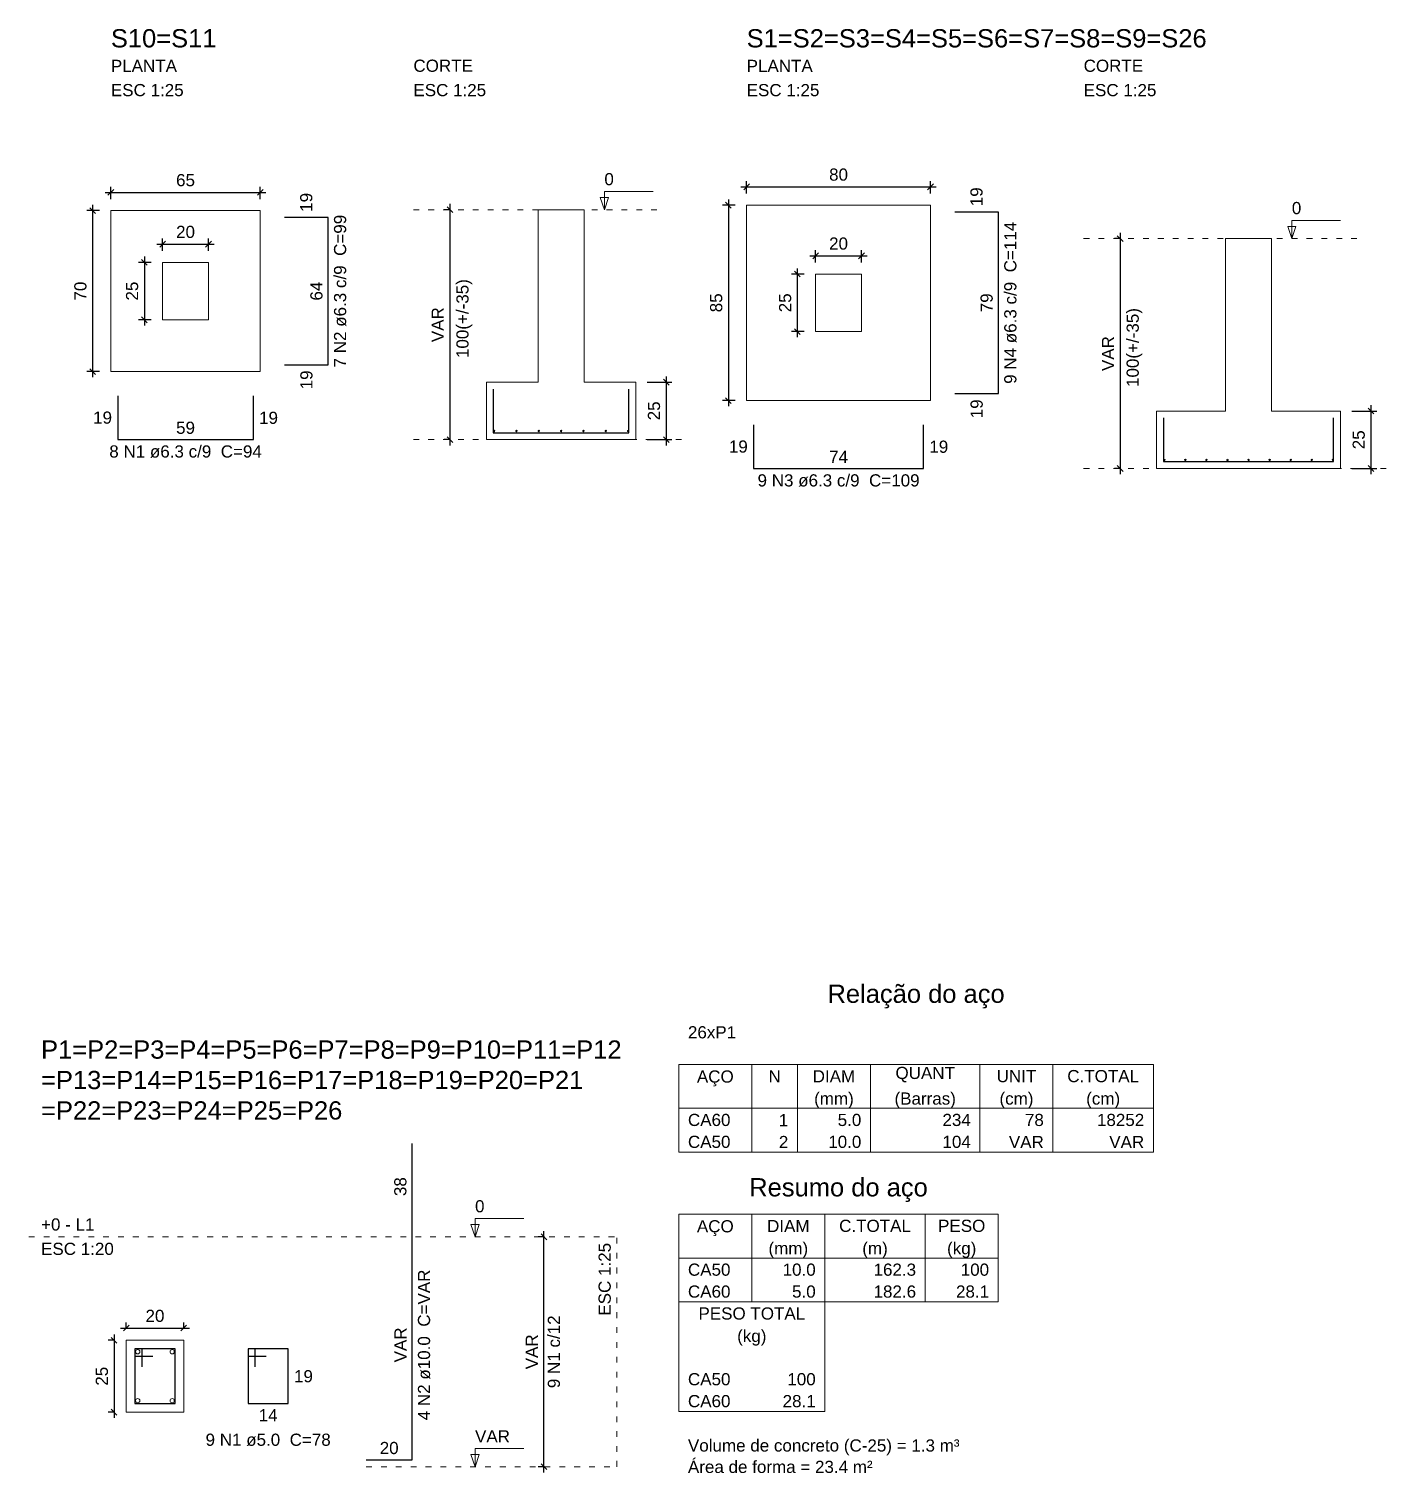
# Model space of a CAD drawing. Header units: millimetres. Extents: x 7 to 580, y -90 to 91.
# Drawn here: x 443.61 to 467.24, y 65.53 to 90.66 of the extents above; entities that cross this region are included whole.
import ezdxf

# ---------------------------------------------------------------- set-up
doc = ezdxf.new("R2010")
doc.units = ezdxf.units.MM
doc.linetypes.add('DOT2', pattern=[3.175, 0, -3.175])
for name, color, linetype, lineweight in [('DT-Armadura', 2, 'Continuous', 30), ('DT-Barras na forma', 2, 'Continuous', 30), ('DT-Barras no corte', 5, 'Continuous', 5), ('DT-Barras rebatidas', 2, 'Continuous', 30), ('DT-Cotas', 9, 'Continuous', 5), ('DT-Forma', 5, 'Continuous', 5), ('DT-Pontilhado', 9, 'DOT2', 5), ('DT-Relação do aço', 9, 'Continuous', 5), ('DT-Textos', 7, 'Continuous', 5), ('DT-Título', 3, 'Continuous', 20)]:
    doc.layers.add(name, color=color, linetype=linetype, lineweight=lineweight)
doc.styles.add('Arial', font='arial.ttf')
doc.styles.get("Standard").update_dxf_attribs({"font": 'arial.ttf'})
doc.dimstyles.new('UM_20.000000', dxfattribs={"dimtxt": 0.18, "dimasz": 0.1, "dimexe": 0.1, "dimexo": 0.2, "dimgap": 0, "dimtad": 1, "dimtih": 1, "dimtoh": 1, "dimdec": 1, "dimlfac": 20, "dimzin": 0, "dimdsep": 46, "dimtxsty": 'Standard', "dimblk": 'CLOSED', "dimblk1": 'CLOSED', "dimblk2": 'CLOSED', "dimcen": 0.09, "dimdle": 0.1, "dimadec": 1, "dimazin": 2, "dimtfac": 1, "dimtdec": 4, "dimtofl": 0, "dimtmove": 0, "dimatfit": 3, "dimldrblk": 'CLOSED', "dimfxl": 1, "dimtolj": 1, "dimarcsym": 0})
doc.dimstyles.new('UM_25.000000', dxfattribs={"dimtxt": 0.18, "dimasz": 0.1, "dimexe": 0.1, "dimexo": 0.2, "dimgap": 0, "dimtad": 1, "dimtih": 1, "dimtoh": 1, "dimdec": 1, "dimlfac": 25, "dimzin": 0, "dimdsep": 46, "dimtxsty": 'Standard', "dimblk": 'CLOSED', "dimblk1": 'CLOSED', "dimblk2": 'CLOSED', "dimcen": 0.09, "dimdle": 0.1, "dimadec": 1, "dimazin": 2, "dimtfac": 1, "dimtdec": 4, "dimtofl": 0, "dimtmove": 0, "dimatfit": 3, "dimldrblk": 'CLOSED', "dimfxl": 1, "dimtolj": 1, "dimarcsym": 0})

# ---------------------------------------------------------------- blocks, each defined once
blk = doc.blocks.new('_OBLIQUE')
at = {"color": 0, "linetype": 'ByBlock', "lineweight": -2}
blk.add_line((-0.5, -0.5), (0.5, 0.5), dxfattribs=at)
blk = doc.blocks.new('*D201')
at = {"layer": 'Defpoints', "color": 0, "transparency": 16777216}
for p in [(445.039, 87.497), (444.722, 84.697), (445.039, 84.697)]:
    blk.add_point(p, dxfattribs=at)
at = {"layer": 'DT-Cotas', "color": 0, "lineweight": -2, "transparency": 16777216}
for p, q in [((444.839, 87.497), (444.622, 87.497)), ((444.722, 87.597), (444.722, 84.597)), ((444.839, 84.697), (444.622, 84.697))]:
    blk.add_line(p, q, dxfattribs=at)
at = {"layer": 'DT-Cotas', "color": 0, "lineweight": -2, "transparency": 16777216, "xscale": 0.1, "yscale": 0.1, "zscale": 0.1}
for p, rotation in [((444.722, 87.497), 90), ((444.722, 84.697), 270)]:
    blk.add_blockref('_OBLIQUE', p, dxfattribs=dict(at, rotation=rotation))
at = {"layer": 'DT-Cotas', "transparency": 16777216, "insert": (444.51, 86.097), "char_height": 0.2118, "attachment_point": 5, "rotation": 90, "style": 'Arial'}
blk.add_mtext('\\A1;70', dxfattribs=at)
blk = doc.blocks.new('*D202')
at = {"layer": 'Defpoints', "color": 0, "transparency": 16777216}
for p in [(447.639, 87.814), (445.039, 87.497), (447.639, 87.497)]:
    blk.add_point(p, dxfattribs=at)
at = {"layer": 'DT-Cotas', "color": 0, "lineweight": -2, "transparency": 16777216}
for p, q in [((444.939, 87.814), (447.739, 87.814)), ((445.039, 87.697), (445.039, 87.914)), ((447.639, 87.697), (447.639, 87.914))]:
    blk.add_line(p, q, dxfattribs=at)
at = {"layer": 'DT-Cotas', "color": 0, "lineweight": -2, "transparency": 16777216, "xscale": 0.1, "yscale": 0.1, "zscale": 0.1, "rotation": 180}
blk.add_blockref('_OBLIQUE', (445.039, 87.814), dxfattribs=at)
at = {"layer": 'DT-Cotas', "color": 0, "lineweight": -2, "transparency": 16777216, "xscale": 0.1, "yscale": 0.1, "zscale": 0.1}
blk.add_blockref('_OBLIQUE', (447.639, 87.814), dxfattribs=at)
at = {"layer": 'DT-Cotas', "transparency": 16777216, "insert": (446.339, 88.026), "char_height": 0.2118, "attachment_point": 5, "rotation": 0.0057, "style": 'Arial'}
blk.add_mtext('\\A1;65', dxfattribs=at)
blk = doc.blocks.new('*D203')
at = {"layer": 'Defpoints', "color": 0, "transparency": 16777216}
for p in [(445.939, 86.597), (445.622, 85.597), (445.939, 85.597)]:
    blk.add_point(p, dxfattribs=at)
at = {"layer": 'DT-Cotas', "color": 0, "lineweight": -2, "transparency": 16777216}
for p, q in [((445.622, 86.697), (445.622, 85.497)), ((445.739, 86.597), (445.522, 86.597)), ((445.739, 85.597), (445.522, 85.597))]:
    blk.add_line(p, q, dxfattribs=at)
at = {"layer": 'DT-Cotas', "color": 0, "lineweight": -2, "transparency": 16777216, "xscale": 0.1, "yscale": 0.1, "zscale": 0.1}
for p, rotation in [((445.622, 86.597), 90), ((445.622, 85.597), 270)]:
    blk.add_blockref('_OBLIQUE', p, dxfattribs=dict(at, rotation=rotation))
at = {"layer": 'DT-Cotas', "transparency": 16777216, "insert": (445.41, 86.097), "char_height": 0.2118, "attachment_point": 5, "rotation": 90, "style": 'Arial'}
blk.add_mtext('\\A1;25', dxfattribs=at)
blk = doc.blocks.new('*D204')
at = {"layer": 'Defpoints', "color": 0, "transparency": 16777216}
for p in [(446.739, 86.914), (445.939, 86.597), (446.739, 86.597)]:
    blk.add_point(p, dxfattribs=at)
at = {"layer": 'DT-Cotas', "color": 0, "lineweight": -2, "transparency": 16777216}
for p, q in [((445.939, 86.797), (445.939, 87.014)), ((446.739, 86.797), (446.739, 87.014)), ((445.839, 86.914), (446.839, 86.914))]:
    blk.add_line(p, q, dxfattribs=at)
at = {"layer": 'DT-Cotas', "color": 0, "lineweight": -2, "transparency": 16777216, "xscale": 0.1, "yscale": 0.1, "zscale": 0.1, "rotation": 180}
blk.add_blockref('_OBLIQUE', (445.939, 86.914), dxfattribs=at)
at = {"layer": 'DT-Cotas', "color": 0, "lineweight": -2, "transparency": 16777216, "xscale": 0.1, "yscale": 0.1, "zscale": 0.1}
blk.add_blockref('_OBLIQUE', (446.739, 86.914), dxfattribs=at)
at = {"layer": 'DT-Cotas', "transparency": 16777216, "insert": (446.339, 87.126), "char_height": 0.2118, "attachment_point": 5, "rotation": 0.0057, "style": 'Arial'}
blk.add_mtext('\\A1;20', dxfattribs=at)
blk = doc.blocks.new('*D205')
at = {"layer": 'Defpoints', "color": 0, "transparency": 16777216}
for p in [(451.153, 87.513), (450.941, 83.513), (451.153, 83.513)]:
    blk.add_point(p, dxfattribs=at)
at = {"layer": 'DT-Cotas', "color": 0, "lineweight": -2, "transparency": 16777216}
for p, q in [((450.953, 87.513), (450.841, 87.513)), ((450.941, 87.613), (450.941, 83.413)), ((450.953, 83.513), (450.841, 83.513))]:
    blk.add_line(p, q, dxfattribs=at)
at = {"layer": 'DT-Cotas', "color": 0, "lineweight": -2, "transparency": 16777216, "xscale": 0.1, "yscale": 0.1, "zscale": 0.1}
for p, rotation in [((450.941, 87.513), 90), ((450.941, 83.513), 270)]:
    blk.add_blockref('_OBLIQUE', p, dxfattribs=dict(at, rotation=rotation))
at = {"layer": 'DT-Cotas', "transparency": 16777216, "insert": (450.729, 85.513), "char_height": 0.2118, "attachment_point": 5, "rotation": 90, "style": 'Arial'}
blk.add_mtext('\\A1;VAR', dxfattribs=at)
blk = doc.blocks.new('*D206')
at = {"layer": 'Defpoints', "color": 0, "transparency": 16777216}
for p in [(454.176, 84.513), (454.176, 83.513), (454.706, 83.513)]:
    blk.add_point(p, dxfattribs=at)
at = {"layer": 'DT-Cotas', "color": 0, "lineweight": -2, "transparency": 16777216}
for p, q in [((454.376, 84.513), (454.806, 84.513)), ((454.706, 84.613), (454.706, 83.413)), ((454.376, 83.513), (454.806, 83.513))]:
    blk.add_line(p, q, dxfattribs=at)
at = {"layer": 'DT-Cotas', "color": 0, "lineweight": -2, "transparency": 16777216, "xscale": 0.1, "yscale": 0.1, "zscale": 0.1}
for p, rotation in [((454.706, 84.513), 90), ((454.706, 83.513), 270)]:
    blk.add_blockref('_OBLIQUE', p, dxfattribs=dict(at, rotation=rotation))
at = {"layer": 'DT-Cotas', "transparency": 16777216, "insert": (454.494, 84.013), "char_height": 0.2118, "attachment_point": 5, "rotation": 90, "style": 'Arial'}
blk.add_mtext('\\A1;25', dxfattribs=at)
blk = doc.blocks.new('*D207')
at = {"layer": 'Defpoints', "color": 0, "transparency": 16777216}
for p in [(456.106, 87.593), (455.788, 84.193), (456.106, 84.193)]:
    blk.add_point(p, dxfattribs=at)
at = {"layer": 'DT-Cotas', "color": 0, "lineweight": -2, "transparency": 16777216}
for p, q in [((455.906, 87.593), (455.688, 87.593)), ((455.788, 87.693), (455.788, 84.093)), ((455.906, 84.193), (455.688, 84.193))]:
    blk.add_line(p, q, dxfattribs=at)
at = {"layer": 'DT-Cotas', "color": 0, "lineweight": -2, "transparency": 16777216, "xscale": 0.1, "yscale": 0.1, "zscale": 0.1}
for p, rotation in [((455.788, 87.593), 90), ((455.788, 84.193), 270)]:
    blk.add_blockref('_OBLIQUE', p, dxfattribs=dict(at, rotation=rotation))
at = {"layer": 'DT-Cotas', "transparency": 16777216, "insert": (455.577, 85.893), "char_height": 0.2118, "attachment_point": 5, "rotation": 90, "style": 'Arial'}
blk.add_mtext('\\A1;85', dxfattribs=at)
blk = doc.blocks.new('*D208')
at = {"layer": 'Defpoints', "color": 0, "transparency": 16777216}
for p in [(459.306, 87.911), (456.106, 87.593), (459.306, 87.593)]:
    blk.add_point(p, dxfattribs=at)
at = {"layer": 'DT-Cotas', "color": 0, "lineweight": -2, "transparency": 16777216}
for p, q in [((456.106, 87.793), (456.106, 88.011)), ((459.306, 87.793), (459.306, 88.011)), ((456.006, 87.911), (459.406, 87.911))]:
    blk.add_line(p, q, dxfattribs=at)
at = {"layer": 'DT-Cotas', "color": 0, "lineweight": -2, "transparency": 16777216, "xscale": 0.1, "yscale": 0.1, "zscale": 0.1, "rotation": 180}
blk.add_blockref('_OBLIQUE', (456.106, 87.911), dxfattribs=at)
at = {"layer": 'DT-Cotas', "color": 0, "lineweight": -2, "transparency": 16777216, "xscale": 0.1, "yscale": 0.1, "zscale": 0.1}
blk.add_blockref('_OBLIQUE', (459.306, 87.911), dxfattribs=at)
at = {"layer": 'DT-Cotas', "transparency": 16777216, "insert": (457.706, 88.123), "char_height": 0.2118, "attachment_point": 5, "rotation": 0.0057, "style": 'Arial'}
blk.add_mtext('\\A1;80', dxfattribs=at)
blk = doc.blocks.new('*D209')
at = {"layer": 'Defpoints', "color": 0, "transparency": 16777216}
for p in [(457.306, 86.393), (456.988, 85.393), (457.306, 85.393)]:
    blk.add_point(p, dxfattribs=at)
at = {"layer": 'DT-Cotas', "color": 0, "lineweight": -2, "transparency": 16777216}
for p, q in [((456.988, 86.493), (456.988, 85.293)), ((457.106, 86.393), (456.888, 86.393)), ((457.106, 85.393), (456.888, 85.393))]:
    blk.add_line(p, q, dxfattribs=at)
at = {"layer": 'DT-Cotas', "color": 0, "lineweight": -2, "transparency": 16777216, "xscale": 0.1, "yscale": 0.1, "zscale": 0.1}
for p, rotation in [((456.988, 86.393), 90), ((456.988, 85.393), 270)]:
    blk.add_blockref('_OBLIQUE', p, dxfattribs=dict(at, rotation=rotation))
at = {"layer": 'DT-Cotas', "transparency": 16777216, "insert": (456.777, 85.893), "char_height": 0.2118, "attachment_point": 5, "rotation": 90, "style": 'Arial'}
blk.add_mtext('\\A1;25', dxfattribs=at)
blk = doc.blocks.new('*D210')
at = {"layer": 'Defpoints', "color": 0, "transparency": 16777216}
for p in [(458.106, 86.711), (457.306, 86.393), (458.106, 86.393)]:
    blk.add_point(p, dxfattribs=at)
at = {"layer": 'DT-Cotas', "color": 0, "lineweight": -2, "transparency": 16777216}
for p, q in [((457.206, 86.711), (458.206, 86.711)), ((457.306, 86.593), (457.306, 86.811)), ((458.106, 86.593), (458.106, 86.811))]:
    blk.add_line(p, q, dxfattribs=at)
at = {"layer": 'DT-Cotas', "color": 0, "lineweight": -2, "transparency": 16777216, "xscale": 0.1, "yscale": 0.1, "zscale": 0.1, "rotation": 180}
blk.add_blockref('_OBLIQUE', (457.306, 86.711), dxfattribs=at)
at = {"layer": 'DT-Cotas', "color": 0, "lineweight": -2, "transparency": 16777216, "xscale": 0.1, "yscale": 0.1, "zscale": 0.1}
blk.add_blockref('_OBLIQUE', (458.106, 86.711), dxfattribs=at)
at = {"layer": 'DT-Cotas', "transparency": 16777216, "insert": (457.706, 86.923), "char_height": 0.2118, "attachment_point": 5, "rotation": 0.0057, "style": 'Arial'}
blk.add_mtext('\\A1;20', dxfattribs=at)
blk = doc.blocks.new('*D211')
at = {"layer": 'Defpoints', "color": 0, "transparency": 16777216}
for p in [(462.82, 87.01), (462.608, 83.01), (462.82, 83.01)]:
    blk.add_point(p, dxfattribs=at)
at = {"layer": 'DT-Cotas', "color": 0, "lineweight": -2, "transparency": 16777216}
for p, q in [((462.62, 87.01), (462.508, 87.01)), ((462.608, 87.11), (462.608, 82.91)), ((462.62, 83.01), (462.508, 83.01))]:
    blk.add_line(p, q, dxfattribs=at)
at = {"layer": 'DT-Cotas', "color": 0, "lineweight": -2, "transparency": 16777216, "xscale": 0.1, "yscale": 0.1, "zscale": 0.1}
for p, rotation in [((462.608, 87.01), 90), ((462.608, 83.01), 270)]:
    blk.add_blockref('_OBLIQUE', p, dxfattribs=dict(at, rotation=rotation))
at = {"layer": 'DT-Cotas', "transparency": 16777216, "insert": (462.396, 85.01), "char_height": 0.2118, "attachment_point": 5, "rotation": 90, "style": 'Arial'}
blk.add_mtext('\\A1;VAR', dxfattribs=at)
blk = doc.blocks.new('*D212')
at = {"layer": 'Defpoints', "color": 0, "transparency": 16777216}
for p in [(466.443, 84.01), (466.443, 83.01), (466.973, 83.01)]:
    blk.add_point(p, dxfattribs=at)
at = {"layer": 'DT-Cotas', "color": 0, "lineweight": -2, "transparency": 16777216}
for p, q in [((466.643, 84.01), (467.073, 84.01)), ((466.973, 84.11), (466.973, 82.91)), ((466.643, 83.01), (467.073, 83.01))]:
    blk.add_line(p, q, dxfattribs=at)
at = {"layer": 'DT-Cotas', "color": 0, "lineweight": -2, "transparency": 16777216, "xscale": 0.1, "yscale": 0.1, "zscale": 0.1}
for p, rotation in [((466.973, 84.01), 90), ((466.973, 83.01), 270)]:
    blk.add_blockref('_OBLIQUE', p, dxfattribs=dict(at, rotation=rotation))
at = {"layer": 'DT-Cotas', "transparency": 16777216, "insert": (466.761, 83.51), "char_height": 0.2118, "attachment_point": 5, "rotation": 90, "style": 'Arial'}
blk.add_mtext('\\A1;25', dxfattribs=at)
blk = doc.blocks.new('*D223')
at = {"layer": 'Defpoints', "color": 0, "transparency": 16777216}
for p in [(445.307, 67.842), (445.095, 66.592), (445.307, 66.592)]:
    blk.add_point(p, dxfattribs=at)
at = {"layer": 'DT-Cotas', "color": 0, "lineweight": -2, "transparency": 16777216}
for p, q in [((445.095, 67.942), (445.095, 66.492)), ((445.107, 67.842), (444.995, 67.842)), ((445.107, 66.592), (444.995, 66.592))]:
    blk.add_line(p, q, dxfattribs=at)
at = {"layer": 'DT-Cotas', "color": 0, "lineweight": -2, "transparency": 16777216, "xscale": 0.1, "yscale": 0.1, "zscale": 0.1}
for p, rotation in [((445.095, 67.842), 90), ((445.095, 66.592), 270)]:
    blk.add_blockref('_OBLIQUE', p, dxfattribs=dict(at, rotation=rotation))
at = {"layer": 'DT-Cotas', "transparency": 16777216, "insert": (444.883, 67.217), "char_height": 0.2118, "attachment_point": 5, "rotation": 90, "style": 'Arial'}
blk.add_mtext('\\A1;25', dxfattribs=at)
blk = doc.blocks.new('*D224')
at = {"layer": 'Defpoints', "color": 0, "transparency": 16777216}
for p in [(446.307, 68.054), (445.307, 67.842), (446.307, 67.842)]:
    blk.add_point(p, dxfattribs=at)
at = {"layer": 'DT-Cotas', "color": 0, "lineweight": -2, "transparency": 16777216}
for p, q in [((445.307, 68.042), (445.307, 68.154)), ((446.307, 68.042), (446.307, 68.154)), ((445.207, 68.054), (446.407, 68.054))]:
    blk.add_line(p, q, dxfattribs=at)
at = {"layer": 'DT-Cotas', "color": 0, "lineweight": -2, "transparency": 16777216, "xscale": 0.1, "yscale": 0.1, "zscale": 0.1, "rotation": 180}
blk.add_blockref('_OBLIQUE', (445.307, 68.054), dxfattribs=at)
at = {"layer": 'DT-Cotas', "color": 0, "lineweight": -2, "transparency": 16777216, "xscale": 0.1, "yscale": 0.1, "zscale": 0.1}
blk.add_blockref('_OBLIQUE', (446.307, 68.054), dxfattribs=at)
at = {"layer": 'DT-Cotas', "transparency": 16777216, "insert": (445.807, 68.266), "char_height": 0.2118, "attachment_point": 5, "rotation": 0.0057, "style": 'Arial'}
blk.add_mtext('\\A1;20', dxfattribs=at)
blk = doc.blocks.new('*D225')
at = {"layer": 'Defpoints', "color": 0, "transparency": 16777216}
for p in [(452.578, 69.642), (452.79, 69.642), (452.79, 65.642)]:
    blk.add_point(p, dxfattribs=at)
at = {"layer": 'DT-Cotas', "color": 0, "lineweight": -2, "transparency": 16777216}
for p, q in [((452.59, 69.642), (452.478, 69.642)), ((452.578, 65.542), (452.578, 69.742)), ((452.59, 65.642), (452.478, 65.642))]:
    blk.add_line(p, q, dxfattribs=at)
at = {"layer": 'DT-Cotas', "color": 0, "lineweight": -2, "transparency": 16777216, "xscale": 0.1, "yscale": 0.1, "zscale": 0.1}
for p, rotation in [((452.578, 69.642), 90), ((452.578, 65.642), 270)]:
    blk.add_blockref('_OBLIQUE', p, dxfattribs=dict(at, rotation=rotation))
at = {"layer": 'DT-Cotas', "transparency": 16777216, "insert": (452.366, 67.642), "char_height": 0.2118, "attachment_point": 5, "rotation": 90, "style": 'Arial'}
blk.add_mtext('\\A1;VAR', dxfattribs=at)

msp = doc.modelspace()

# ---------------------------------------------------------------- linework, layer by layer
at = {"layer": 'DT-Armadura'}
for p, q in [((460.4897, 87.4734), (459.7297, 87.4734)), ((460.4897, 84.3134), (460.4897, 87.4734)), ((448.8231, 87.3767), (448.0631, 87.3767)), ((448.8231, 84.8167), (448.8231, 87.3767)), ((448.0631, 84.8167), (448.8231, 84.8167)), ((445.1595, 84.2731), (445.1595, 83.5131)), ((447.5195, 83.5131), (447.5195, 84.2731)), ((459.7297, 84.3134), (460.4897, 84.3134)), ((456.2261, 83.7698), (456.2261, 83.0098)), ((459.1861, 83.0098), (459.1861, 83.7698)), ((445.1595, 83.5131), (447.5195, 83.5131)), ((456.2261, 83.0098), (459.1861, 83.0098))]:
    msp.add_line(p, q, dxfattribs=at)
for points in [[(451.6965, 84.3931), (451.6965, 83.6331), (454.0565, 83.6331), (454.0565, 84.3931)], [(463.3631, 83.8898), (463.3631, 83.1298), (466.3231, 83.1298), (466.3231, 83.8898)]]:
    msp.add_lwpolyline(points, dxfattribs=at)
at = {"layer": 'DT-Barras na forma'}
for p, q in [((445.5816, 67.692), (445.4566, 67.692)), ((445.4566, 67.692), (445.4566, 66.742)), ((446.1566, 67.692), (445.4566, 67.692)), ((445.4566, 67.692), (445.4566, 67.567)), ((445.5816, 67.3795), (445.5816, 67.692)), ((446.1566, 66.742), (446.1566, 67.692)), ((445.4566, 67.567), (445.7691, 67.567)), ((445.4566, 66.742), (446.1566, 66.742))]:
    msp.add_line(p, q, dxfattribs=at)
at = {"layer": 'DT-Barras no corte'}
for centre, radius in [((451.7091, 83.6631), 0.0126), ((452.0982, 83.6631), 0.0126), ((452.4873, 83.6631), 0.0126), ((452.8765, 83.6631), 0.0126), ((453.2656, 83.6631), 0.0126), ((453.6547, 83.6631), 0.0126), ((454.0439, 83.6631), 0.0126), ((463.3757, 83.1598), 0.0126), ((463.7426, 83.1598), 0.0126), ((464.1094, 83.1598), 0.0126), ((464.4763, 83.1598), 0.0126), ((464.8431, 83.1598), 0.0126), ((465.21, 83.1598), 0.0126), ((465.5768, 83.1598), 0.0126), ((465.9437, 83.1598), 0.0126), ((466.3105, 83.1598), 0.0126), ((445.5066, 67.642), 0.0375), ((446.1066, 67.642), 0.0375), ((445.5066, 66.792), 0.0375), ((446.1066, 66.792), 0.0375)]:
    msp.add_circle(centre, radius, dxfattribs=at)
at = {"layer": 'DT-Barras rebatidas'}
for p, q in [((450.2837, 69.7623), (450.2837, 71.269)), ((450.2837, 65.7623), (450.2837, 69.7623)), ((447.5524, 67.692), (447.4274, 67.692)), ((447.4274, 67.692), (447.4274, 66.742)), ((448.1274, 67.692), (447.4274, 67.692)), ((447.4274, 67.692), (447.4274, 67.567)), ((447.5524, 67.3795), (447.5524, 67.692)), ((448.1274, 66.742), (448.1274, 67.692)), ((447.4274, 67.567), (447.7399, 67.567)), ((447.4274, 66.742), (448.1274, 66.742)), ((449.4837, 65.7623), (450.2837, 65.7623))]:
    msp.add_line(p, q, dxfattribs=at)
at = {"layer": 'DT-Forma'}
for points in [[(445.0395, 84.6967), (445.0395, 87.4967), (447.6395, 87.4967), (447.6395, 84.6967), (445.0395, 84.6967)], [(453.2765, 87.5131), (452.4765, 87.5131), (452.4765, 84.5131), (452.4765, 84.5131), (451.5765, 84.5131), (451.5765, 83.5131), (454.1765, 83.5131), (454.1765, 84.5131), (453.2765, 84.5131), (453.2765, 84.5131), (453.2765, 87.5131)], [(456.1061, 84.1934), (456.1061, 87.5934), (459.3061, 87.5934), (459.3061, 84.1934), (456.1061, 84.1934)], [(465.2431, 87.0098), (464.4431, 87.0098), (464.4431, 84.0098), (464.4431, 84.0098), (463.2431, 84.0098), (463.2431, 83.0098), (466.4431, 83.0098), (466.4431, 84.0098), (465.2431, 84.0098), (465.2431, 84.0098), (465.2431, 87.0098)], [(445.9395, 85.5967), (446.7395, 85.5967), (446.7395, 86.5967), (445.9395, 86.5967), (445.9395, 85.5967)], [(457.3061, 85.3934), (458.1061, 85.3934), (458.1061, 86.3934), (457.3061, 86.3934), (457.3061, 85.3934)], [(445.3066, 66.592), (445.3066, 67.842), (446.3066, 67.842), (446.3066, 66.592), (445.3066, 66.592)]]:
    msp.add_lwpolyline(points, close=True, dxfattribs=at)
at = {"layer": 'DT-Pontilhado', "ltscale": 0.05}
for p, q in [((450.3057, 87.5131), (454.6001, 87.5131)), ((461.9723, 87.0098), (466.8667, 87.0098)), ((450.3057, 83.5131), (451.5765, 83.5131)), ((454.9707, 83.5131), (454.1765, 83.5131)), ((461.9723, 83.0098), (463.2431, 83.0098)), ((467.2374, 83.0098), (466.4431, 83.0098)), ((443.6122, 69.6423), (453.849, 69.6423)), ((453.849, 65.6423), (453.849, 69.6423)), ((449.4837, 65.6423), (453.849, 65.6423))]:
    msp.add_line(p, q, dxfattribs=at)
at = {"layer": 'DT-Relação do aço', "linetype": 'Continuous'}
for p, q in [((454.9253, 72.6414), (463.1855, 72.6414)), ((454.9253, 72.6414), (454.9253, 71.879)), ((456.1961, 72.6414), (456.1961, 71.879)), ((456.9904, 72.6414), (456.9904, 71.879)), ((458.2612, 72.6414), (458.2612, 71.879)), ((460.1674, 72.6414), (460.1674, 71.879)), ((461.4382, 72.6414), (461.4382, 71.879)), ((463.1855, 72.6414), (463.1855, 71.879)), ((454.9253, 71.879), (463.1855, 71.879)), ((454.9253, 71.879), (454.9253, 71.1165)), ((456.1961, 71.879), (456.1961, 71.1165)), ((456.9904, 71.879), (456.9904, 71.1165)), ((458.2612, 71.879), (458.2612, 71.1165)), ((460.1674, 71.879), (460.1674, 71.1165)), ((461.4382, 71.879), (461.4382, 71.1165)), ((463.1855, 71.879), (463.1855, 71.1165)), ((454.9253, 71.1165), (463.1855, 71.1165)), ((454.9253, 70.0363), (460.4851, 70.0363)), ((454.9253, 70.0363), (454.9253, 69.2738)), ((456.1961, 70.0363), (456.1961, 69.2738)), ((457.4669, 70.0363), (457.4669, 69.2738)), ((459.2143, 70.0363), (459.2143, 69.2738)), ((460.4851, 70.0363), (460.4851, 69.2738)), ((454.9253, 69.2738), (460.4851, 69.2738)), ((454.9253, 69.2738), (454.9253, 68.5113)), ((456.1961, 69.2738), (456.1961, 68.5113)), ((457.4669, 69.2738), (457.4669, 68.5113)), ((459.2143, 69.2738), (459.2143, 68.5113)), ((460.4851, 69.2738), (460.4851, 68.5113)), ((454.9253, 68.5113), (460.4851, 68.5113)), ((454.9253, 68.5113), (454.9253, 67.3676)), ((457.4669, 68.5113), (457.4669, 67.3676)), ((454.9253, 67.3676), (454.9253, 66.6051)), ((457.4669, 67.3676), (457.4669, 66.6051)), ((454.9253, 66.6051), (457.4669, 66.6051))]:
    msp.add_line(p, q, dxfattribs=at)
at = {"layer": 'DT-Textos'}
for points in [[(453.7001, 87.7249), (453.6295, 87.5131), (453.5589, 87.7249), (453.7001, 87.7249)], [(465.6667, 87.2216), (465.5961, 87.0098), (465.5255, 87.2216), (465.6667, 87.2216)], [(451.4486, 69.8541), (451.378, 69.6423), (451.3074, 69.8541), (451.4486, 69.8541)], [(451.4486, 65.8541), (451.378, 65.6423), (451.3074, 65.8541), (451.4486, 65.8541)]]:
    msp.add_lwpolyline(points, close=True, dxfattribs=at)
for points in [[(453.6295, 87.5131), (453.6295, 87.8308), (454.4767, 87.8308)], [(465.5961, 87.0098), (465.5961, 87.3275), (466.4433, 87.3275)], [(451.378, 69.6423), (451.378, 69.96), (452.2252, 69.96)], [(451.378, 65.6423), (451.378, 65.96), (452.2252, 65.96)]]:
    msp.add_lwpolyline(points, dxfattribs=at)

# ---------------------------------------------------------------- texts
at = {"layer": 'DT-Armadura', "color": 7, "char_height": 0.2118, "rotation": 90.00021, "line_spacing_factor": 0.9, "style": 'Arial'}
for s, insert, width, attachment_point in [('19', (448.549, 87.4767), 0.90832, 7), ('19', (460.2156, 87.5734), 0.90832, 7), ('7 N2 ø6.3 c/9  C=99', (449.1408, 86.0967), 4.82904, 8), ('9 N4 ø6.3 c/9  C=114', (460.8074, 85.8934), 5.0832, 8), ('64', (448.7258, 86.0967), 0.90832, 8), ('79', (460.3924, 85.8934), 0.90832, 8), ('19', (448.3372, 84.7167), 0.90832, 3), ('19', (460.0038, 84.2134), 0.90832, 3)]:
    msp.add_mtext(s, dxfattribs=dict(at, insert=insert, width=width, attachment_point=attachment_point))
at = {"layer": 'DT-Armadura', "color": 7, "char_height": 0.2118, "line_spacing_factor": 0.9, "style": 'Arial'}
for s, insert, width, attachment_point in [('19', (445.0594, 83.7872), 0.90832, 9), ('19', (447.6195, 83.999), 0.90832, 1), ('59', (446.3395, 83.6104), 0.90832, 8), ('19', (456.1261, 83.2839), 0.90832, 9), ('19', (459.2862, 83.4957), 0.90832, 1), ('8 N1 ø6.3 c/9  C=94', (446.3397, 83.1956), 4.82904, 8), ('74', (457.7061, 83.1071), 0.90832, 8), ('9 N3 ø6.3 c/9  C=109', (457.7063, 82.6923), 5.0832, 8)]:
    msp.add_mtext(s, dxfattribs=dict(at, insert=insert, width=width, attachment_point=attachment_point))
at = {"layer": 'DT-Barras na forma', "color": 7, "insert": (452.8598, 67.6423), "char_height": 0.2118, "width": 2.28744, "attachment_point": 8, "rotation": 90.00021, "line_spacing_factor": 0.9, "style": 'Arial'}
msp.add_mtext('9 N1 c/12', dxfattribs=at)
at = {"layer": 'DT-Barras rebatidas', "color": 7, "char_height": 0.2118, "attachment_point": 8, "rotation": 90.00021, "line_spacing_factor": 0.9, "style": 'Arial'}
for s, insert, width in [('38', (450.1864, 70.5156), 0.90832), ('4 N2 ø10.0  C=VAR', (450.6015, 67.7618), 4.32072), ('VAR', (450.1864, 67.7623), 1.16248)]:
    msp.add_mtext(s, dxfattribs=dict(at, insert=insert, width=width))
at = {"layer": 'DT-Barras rebatidas', "color": 7, "char_height": 0.2118, "line_spacing_factor": 0.9, "style": 'Arial'}
for s, insert, width, attachment_point in [('19', (448.2274, 67.3229), 0.90832, 1), ('14', (447.7774, 66.6447), 0.90832, 2), ('9 N1 ø5.0  C=78', (447.7774, 66.0007), 3.8124, 8), ('20', (449.8837, 65.8596), 0.90832, 8)]:
    msp.add_mtext(s, dxfattribs=dict(at, insert=insert, width=width, attachment_point=attachment_point))
at = {"layer": 'DT-Cotas', "char_height": 0.2118, "width": 2.5416, "attachment_point": 8, "rotation": 90.00021, "line_spacing_factor": 0.798, "style": 'Arial'}
for insert in [(451.3287, 85.6187), (462.9953, 85.1154)]:
    msp.add_mtext('100(+/-35)', dxfattribs=dict(at, insert=insert))
at = {"layer": 'DT-Relação do aço', "color": 7, "line_spacing_factor": 0.9, "style": 'Arial'}
for s, insert, char_height, width, attachment_point in [('Relação do aço', (459.0554, 73.6157), 0.3177, 5.33736, 8), ('26xP1', (455.0842, 73.0926), 0.2118, 1.2708, 7), ('AÇO', (455.5607, 72.2602), 0.2118, 0.76248, 8), ('N', (456.5932, 72.3301), 0.2118, 0.25416, 8), ('DIAM', (457.6258, 72.3301), 0.2118, 1.01664, 8), ('QUANT', (459.2143, 72.3301), 0.2118, 1.2708, 8), ('UNIT', (460.8028, 72.3301), 0.2118, 1.01664, 8), ('C.TOTAL', (462.3118, 72.3301), 0.2118, 1.77912, 8), ('(mm)', (457.6258, 71.879), 0.2118, 1.01664, 8), ('(Barras)', (459.2143, 71.879), 0.2118, 2.03328, 8), ('(cm)', (460.8028, 71.879), 0.2118, 1.01664, 8), ('(cm)', (462.3118, 71.879), 0.2118, 1.01664, 8), ('CA60', (455.0842, 71.5676), 0.2118, 1.01664, 7), ('1', (456.8315, 71.5676), 0.2118, 0.25416, 9), ('5.0', (458.1023, 71.5676), 0.2118, 0.76248, 9), ('234', (460.0085, 71.5676), 0.2118, 0.76248, 9), ('78', (461.2793, 71.5676), 0.2118, 0.50832, 9), ('18252', (463.0267, 71.5676), 0.2118, 1.2708, 9), ('CA50', (455.0842, 71.1864), 0.2118, 1.01664, 7), ('2', (456.8315, 71.1864), 0.2118, 0.25416, 9), ('10.0', (458.1023, 71.1864), 0.2118, 1.01664, 9), ('104', (460.0085, 71.1864), 0.2118, 0.76248, 9), ('VAR', (461.2793, 71.1864), 0.2118, 0.76248, 9), ('VAR', (463.0267, 71.1864), 0.2118, 0.76248, 9), ('Resumo do aço', (457.7052, 70.2481), 0.3177, 4.95612, 8), ('AÇO', (455.5607, 69.6551), 0.2118, 0.76248, 8), ('DIAM', (456.8315, 69.725), 0.2118, 1.01664, 8), ('C.TOTAL', (458.3406, 69.725), 0.2118, 1.77912, 8), ('PESO', (459.8497, 69.725), 0.2118, 1.01664, 8), ('(mm)', (456.8315, 69.2738), 0.2118, 1.01664, 8), ('(m)', (458.3406, 69.2738), 0.2118, 0.76248, 8), ('(kg)', (459.8497, 69.2738), 0.2118, 1.01664, 8), ('CA50', (455.0842, 68.9625), 0.2118, 1.01664, 7), ('10.0', (457.3081, 68.9625), 0.2118, 1.01664, 9), ('162.3', (459.0554, 68.9625), 0.2118, 1.2708, 9), ('100', (460.3262, 68.9625), 0.2118, 0.76248, 9), ('CA60', (455.0842, 68.5812), 0.2118, 1.01664, 7), ('5.0', (457.3081, 68.5812), 0.2118, 0.76248, 9), ('182.6', (459.0554, 68.5812), 0.2118, 1.2708, 9), ('28.1', (460.3262, 68.5812), 0.2118, 1.01664, 9), ('PESO TOTAL', (456.1961, 68.2), 0.2118, 2.5416, 8), ('(kg)', (456.1961, 67.7489), 0.2118, 1.01664, 8), ('CA50', (455.0842, 67.0563), 0.2118, 1.01664, 7), ('100', (457.3081, 67.0563), 0.2118, 0.76248, 9), ('CA60', (455.0842, 66.675), 0.2118, 1.01664, 7), ('28.1', (457.3081, 66.675), 0.2118, 1.01664, 9), ('Volume de concreto (C-25) = 1.3 m³', (455.0842, 65.8427), 0.2118, 8.64144, 7), ('Área de forma = 23.4 m²', (455.0842, 65.5313), 0.2118, 5.84568, 7)]:
    msp.add_mtext(s, dxfattribs=dict(at, insert=insert, char_height=char_height, width=width, attachment_point=attachment_point))
at = {"layer": 'DT-Textos', "char_height": 0.2118, "attachment_point": 7, "line_spacing_factor": 0.798, "style": 'Arial'}
for s, insert, width in [('PLANTA', (445.0397, 89.9096), 1.52496), ('CORTE', (450.3057, 89.9096), 1.2708), ('PLANTA', (456.1063, 89.9093), 1.52496), ('CORTE', (461.9723, 89.9093), 1.2708), ('ESC 1:25', (445.0397, 89.4856), 2.03328), ('ESC 1:25', (450.3057, 89.4856), 2.03328), ('ESC 1:25', (456.1063, 89.4853), 2.03328), ('ESC 1:25', (461.9723, 89.4853), 2.03328), ('0', (453.6297, 87.9366), 0.25416), ('0', (465.5963, 87.4333), 0.25416), ('0', (451.3784, 70.0657), 0.25416), ('+0 - L1', (443.8244, 69.7487), 1.77912), ('ESC 1:20', (443.8244, 69.3247), 2.03328), ('VAR', (451.3784, 66.0657), 0.76248)]:
    msp.add_mtext(s, dxfattribs=dict(at, insert=insert, width=width))
at = {"layer": 'DT-Textos', "insert": (453.7435, 69.5368), "char_height": 0.2118, "width": 2.03328, "attachment_point": 9, "rotation": 90.00021, "line_spacing_factor": 0.798, "style": 'Arial'}
msp.add_mtext('ESC 1:25', dxfattribs=at)
at = {"layer": 'DT-Título', "char_height": 0.3177, "attachment_point": 7, "line_spacing_factor": 0.798, "style": 'Arial'}
for s, insert, width in [('S10=S11', (445.0397, 90.3325), 2.66868), ('S1=S2=S3=S4=S5=S6=S7=S8=S9=S26', (456.1063, 90.3322), 11.4372), ('P1=P2=P3=P4=P5=P6=P7=P8=P9=P10=P11=P12', (443.8244, 72.7376), 14.48712), ('=P13=P14=P15=P16=P17=P18=P19=P20=P21', (443.8244, 72.2076), 13.72464), ('=P22=P23=P24=P25=P26', (443.8244, 71.6786), 7.6248)]:
    msp.add_mtext(s, dxfattribs=dict(at, insert=insert, width=width))

# ---------------------------------------------------------------- dimensions: what is measured, and where the dimension line sits
at = {"layer": 'DT-Cotas'}
for base, p1, p2, dimstyle, override, picture, middle in [((459.3061, 87.9111), (456.1061, 87.5934), (459.3061, 87.5934), 'UM_25.000000', {"dimtxt": 0.2118, "dimasz": 0.1, "dimexe": 0.1, "dimexo": 0.2, "dimtad": 1, "dimtih": 0, "dimtoh": 0, "dimdec": 1, "dimlfac": 25, "dimzin": 8, "dimtxsty": 'Arial', "dimblk": 'OBLIQUE', "dimblk1": 'OBLIQUE', "dimblk2": 'OBLIQUE', "dimsah": 1, "dimdle": 0.1, "dimse1": 0, "dimse2": 0, "dimclrt": 256, "dimadec": 1, "dimazin": 3, "dimtmove": 2, "dimldrblk": 'OBLIQUE'}, '*D208', (457.7061, 88.1229)), ((447.6395, 87.8144), (445.0395, 87.4967), (447.6395, 87.4967), 'UM_25.000000', {"dimtxt": 0.2118, "dimasz": 0.1, "dimexe": 0.1, "dimexo": 0.2, "dimtad": 1, "dimtih": 0, "dimtoh": 0, "dimdec": 1, "dimlfac": 25, "dimzin": 8, "dimtxsty": 'Arial', "dimblk": 'OBLIQUE', "dimblk1": 'OBLIQUE', "dimblk2": 'OBLIQUE', "dimsah": 1, "dimdle": 0.1, "dimse1": 0, "dimse2": 0, "dimclrt": 256, "dimadec": 1, "dimazin": 3, "dimtmove": 2, "dimldrblk": 'OBLIQUE'}, '*D202', (446.3395, 88.0262)), ((446.7395, 86.9144), (445.9395, 86.5967), (446.7395, 86.5967), 'UM_25.000000', {"dimtxt": 0.2118, "dimasz": 0.1, "dimexe": 0.1, "dimexo": 0.2, "dimtad": 1, "dimtih": 0, "dimtoh": 0, "dimdec": 1, "dimlfac": 25, "dimzin": 8, "dimtxsty": 'Arial', "dimblk": 'OBLIQUE', "dimblk1": 'OBLIQUE', "dimblk2": 'OBLIQUE', "dimsah": 1, "dimdle": 0.1, "dimse1": 0, "dimse2": 0, "dimclrt": 256, "dimadec": 1, "dimazin": 3, "dimtmove": 2, "dimldrblk": 'OBLIQUE'}, '*D204', (446.3395, 87.1262)), ((458.1061, 86.7111), (457.3061, 86.3934), (458.1061, 86.3934), 'UM_25.000000', {"dimtxt": 0.2118, "dimasz": 0.1, "dimexe": 0.1, "dimexo": 0.2, "dimtad": 1, "dimtih": 0, "dimtoh": 0, "dimdec": 1, "dimlfac": 25, "dimzin": 8, "dimtxsty": 'Arial', "dimblk": 'OBLIQUE', "dimblk1": 'OBLIQUE', "dimblk2": 'OBLIQUE', "dimsah": 1, "dimdle": 0.1, "dimse1": 0, "dimse2": 0, "dimclrt": 256, "dimadec": 1, "dimazin": 3, "dimtmove": 2, "dimldrblk": 'OBLIQUE'}, '*D210', (457.7061, 86.9229)), ((446.3066, 68.0538), (445.3066, 67.842), (446.3066, 67.842), 'UM_20.000000', {"dimtxt": 0.2118, "dimasz": 0.1, "dimexe": 0.1, "dimexo": 0.2, "dimtad": 1, "dimtih": 0, "dimtoh": 0, "dimdec": 1, "dimlfac": 20, "dimzin": 8, "dimtxsty": 'Arial', "dimblk": 'OBLIQUE', "dimblk1": 'OBLIQUE', "dimblk2": 'OBLIQUE', "dimsah": 1, "dimdle": 0.1, "dimse1": 0, "dimse2": 0, "dimclrt": 256, "dimadec": 1, "dimazin": 3, "dimtmove": 2, "dimldrblk": 'OBLIQUE'}, '*D224', (445.8066, 68.2656))]:
    dim = msp.add_linear_dim(base=base, p1=p1, p2=p2, dimstyle=dimstyle, override=override, dxfattribs=at)
    dim.commit()
    dim.dimension.update_dxf_attribs({"geometry": picture, "text_midpoint": middle, "dimtype": 160, "text_rotation": 0.00573})
for base, p1, p2, dimstyle, override, picture, middle in [((444.7218, 84.6967), (445.0395, 87.4967), (445.0395, 84.6967), 'UM_25.000000', {"dimtxt": 0.2118, "dimasz": 0.1, "dimexe": 0.1, "dimexo": 0.2, "dimtad": 1, "dimtih": 0, "dimtoh": 0, "dimdec": 1, "dimlfac": 25, "dimzin": 8, "dimtxsty": 'Arial', "dimblk": 'OBLIQUE', "dimblk1": 'OBLIQUE', "dimblk2": 'OBLIQUE', "dimsah": 1, "dimdle": 0.1, "dimse1": 0, "dimse2": 0, "dimclrt": 256, "dimadec": 1, "dimazin": 3, "dimtmove": 2, "dimldrblk": 'OBLIQUE'}, '*D201', (444.51, 86.0967)), ((455.7884, 84.1934), (456.1061, 87.5934), (456.1061, 84.1934), 'UM_25.000000', {"dimtxt": 0.2118, "dimasz": 0.1, "dimexe": 0.1, "dimexo": 0.2, "dimtad": 1, "dimtih": 0, "dimtoh": 0, "dimdec": 1, "dimlfac": 25, "dimzin": 8, "dimtxsty": 'Arial', "dimblk": 'OBLIQUE', "dimblk1": 'OBLIQUE', "dimblk2": 'OBLIQUE', "dimsah": 1, "dimdle": 0.1, "dimse1": 0, "dimse2": 0, "dimclrt": 256, "dimadec": 1, "dimazin": 3, "dimtmove": 2, "dimldrblk": 'OBLIQUE'}, '*D207', (455.5766, 85.8934)), ((445.6218, 85.5967), (445.9395, 86.5967), (445.9395, 85.5967), 'UM_25.000000', {"dimtxt": 0.2118, "dimasz": 0.1, "dimexe": 0.1, "dimexo": 0.2, "dimtad": 1, "dimtih": 0, "dimtoh": 0, "dimdec": 1, "dimlfac": 25, "dimzin": 8, "dimtxsty": 'Arial', "dimblk": 'OBLIQUE', "dimblk1": 'OBLIQUE', "dimblk2": 'OBLIQUE', "dimsah": 1, "dimdle": 0.1, "dimse1": 0, "dimse2": 0, "dimclrt": 256, "dimadec": 1, "dimazin": 3, "dimtmove": 2, "dimldrblk": 'OBLIQUE'}, '*D203', (445.41, 86.0967)), ((456.9884, 85.3934), (457.3061, 86.3934), (457.3061, 85.3934), 'UM_25.000000', {"dimtxt": 0.2118, "dimasz": 0.1, "dimexe": 0.1, "dimexo": 0.2, "dimtad": 1, "dimtih": 0, "dimtoh": 0, "dimdec": 1, "dimlfac": 25, "dimzin": 8, "dimtxsty": 'Arial', "dimblk": 'OBLIQUE', "dimblk1": 'OBLIQUE', "dimblk2": 'OBLIQUE', "dimsah": 1, "dimdle": 0.1, "dimse1": 0, "dimse2": 0, "dimclrt": 256, "dimadec": 1, "dimazin": 3, "dimtmove": 2, "dimldrblk": 'OBLIQUE'}, '*D209', (456.7766, 85.8934)), ((454.706, 83.5131), (454.1765, 84.5131), (454.1765, 83.5131), 'UM_25.000000', {"dimtxt": 0.2118, "dimasz": 0.1, "dimexe": 0.1, "dimexo": 0.2, "dimtad": 1, "dimtih": 0, "dimtoh": 0, "dimdec": 1, "dimlfac": 25, "dimzin": 8, "dimtxsty": 'Arial', "dimblk": 'OBLIQUE', "dimblk1": 'OBLIQUE', "dimblk2": 'OBLIQUE', "dimsah": 1, "dimdle": 0.1, "dimse1": 0, "dimse2": 0, "dimclrt": 256, "dimadec": 1, "dimazin": 3, "dimtmove": 2, "dimldrblk": 'OBLIQUE'}, '*D206', (454.4942, 84.0131)), ((466.9726, 83.0098), (466.4431, 84.0098), (466.4431, 83.0098), 'UM_25.000000', {"dimtxt": 0.2118, "dimasz": 0.1, "dimexe": 0.1, "dimexo": 0.2, "dimtad": 1, "dimtih": 0, "dimtoh": 0, "dimdec": 1, "dimlfac": 25, "dimzin": 8, "dimtxsty": 'Arial', "dimblk": 'OBLIQUE', "dimblk1": 'OBLIQUE', "dimblk2": 'OBLIQUE', "dimsah": 1, "dimdle": 0.1, "dimse1": 0, "dimse2": 0, "dimclrt": 256, "dimadec": 1, "dimazin": 3, "dimtmove": 2, "dimldrblk": 'OBLIQUE'}, '*D212', (466.7608, 83.5098)), ((445.0948, 66.592), (445.3066, 67.842), (445.3066, 66.592), 'UM_20.000000', {"dimtxt": 0.2118, "dimasz": 0.1, "dimexe": 0.1, "dimexo": 0.2, "dimtad": 1, "dimtih": 0, "dimtoh": 0, "dimdec": 1, "dimlfac": 20, "dimzin": 8, "dimtxsty": 'Arial', "dimblk": 'OBLIQUE', "dimblk1": 'OBLIQUE', "dimblk2": 'OBLIQUE', "dimsah": 1, "dimdle": 0.1, "dimse1": 0, "dimse2": 0, "dimclrt": 256, "dimadec": 1, "dimazin": 3, "dimtmove": 2, "dimldrblk": 'OBLIQUE'}, '*D223', (444.883, 67.217))]:
    dim = msp.add_linear_dim(base=base, p1=p1, p2=p2, angle=90, dimstyle=dimstyle, override=override, dxfattribs=at)
    dim.commit()
    dim.dimension.update_dxf_attribs({"geometry": picture, "text_midpoint": middle, "dimtype": 160, "text_rotation": 90})
for base, p1, p2, picture, middle in [((450.9411, 83.5131), (451.1529, 87.5131), (451.1529, 83.5131), '*D205', (450.7293, 85.5131)), ((462.6077, 83.0098), (462.8195, 87.0098), (462.8195, 83.0098), '*D211', (462.3959, 85.0098)), ((452.5782, 69.6423), (452.79, 65.6423), (452.79, 69.6423), '*D225', (452.3664, 67.6423))]:
    dim = msp.add_linear_dim(base=base, p1=p1, p2=p2, angle=90, text='VAR', dimstyle='UM_25.000000', override={"dimtxt": 0.2118, "dimasz": 0.1, "dimexe": 0.1, "dimexo": 0.2, "dimtad": 1, "dimtih": 0, "dimtoh": 0, "dimdec": 1, "dimlfac": 25, "dimzin": 8, "dimtxsty": 'Arial', "dimblk": 'OBLIQUE', "dimblk1": 'OBLIQUE', "dimblk2": 'OBLIQUE', "dimsah": 1, "dimdle": 0.1, "dimse1": 0, "dimse2": 0, "dimclrt": 256, "dimadec": 1, "dimazin": 3, "dimtmove": 2, "dimldrblk": 'OBLIQUE'}, dxfattribs=at)
    dim.commit()
    dim.dimension.update_dxf_attribs({"geometry": picture, "text_midpoint": middle, "dimtype": 160, "text_rotation": 90})

doc.saveas('drawing.dxf')
